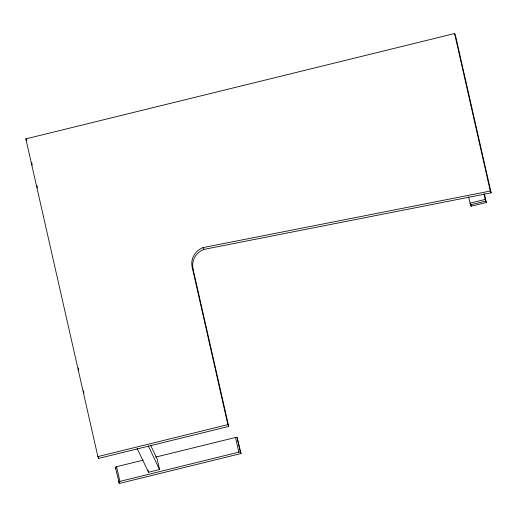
<?xml version="1.0" encoding="UTF-8"?>
<svg xmlns="http://www.w3.org/2000/svg" width="517" height="517" viewBox="0 0 517 517"><rect width="100%" height="100%" fill="white"/><g stroke="black" fill="none" stroke-linecap="round" stroke-linejoin="round"><path stroke-width="0.78" d="M25.85 138.892L454.579 33.54L455.445 35.35L491.15 192.854L203.892 249.407A17.119 16.389 -25.5 0 0 193.009 268.853L228.734 426.441L98.734 458.392L97.875 456.582L25.85 138.892L26.716 140.702M484.397 193.875L486.348 202.49L471.136 206.225L470.011 203.155L485.224 199.42L483.977 193.914M470.489 204.861L485.702 201.126L486.348 202.49M97.875 456.582L227.874 424.631L228.734 426.441M155.688 457.093L235.5 437.479A1.428 0.401 -12.8 0 1 237.064 437.511L241.038 453.551L119.337 483.46L115.362 467.413A1.428 0.401 -12.8 0 1 116.564 466.702L143.17 460.169M137.192 448.575L148.482 472.247L159.546 469.526L157.123 458.85L150.621 445.221M118.69 482.096A1.428 0.401 -12.8 0 1 119.892 481.385L238.828 452.162A1.428 0.401 -12.8 0 1 240.392 452.194L241.038 453.551M227.874 424.631L192.15 267.043A17.119 16.389 -25.5 0 1 203.032 247.598L490.284 191.051L491.15 192.854M203.032 247.598L203.892 249.407M192.15 267.043L193.009 268.853M148.256 445.854L159.546 469.526M115.362 467.413L116.008 468.777M485.702 201.126L485.224 199.42M454.579 33.54L490.284 191.051M470.606 203.879L471.136 206.225M468.583 196.867L470.011 203.155M237.064 437.511L240.392 452.194M235.5 437.479L238.828 452.162M147.965 469.959L148.482 472.247M116.564 466.702L119.892 481.385M118.988 481.915L119.337 483.46M31.705 162.719L32.241 165.078M36.875 185.525L37.411 187.884M78.235 367.955L78.765 370.314M83.405 390.762L83.935 393.12M98.379 456.815L98.734 458.392"/></g></svg>
